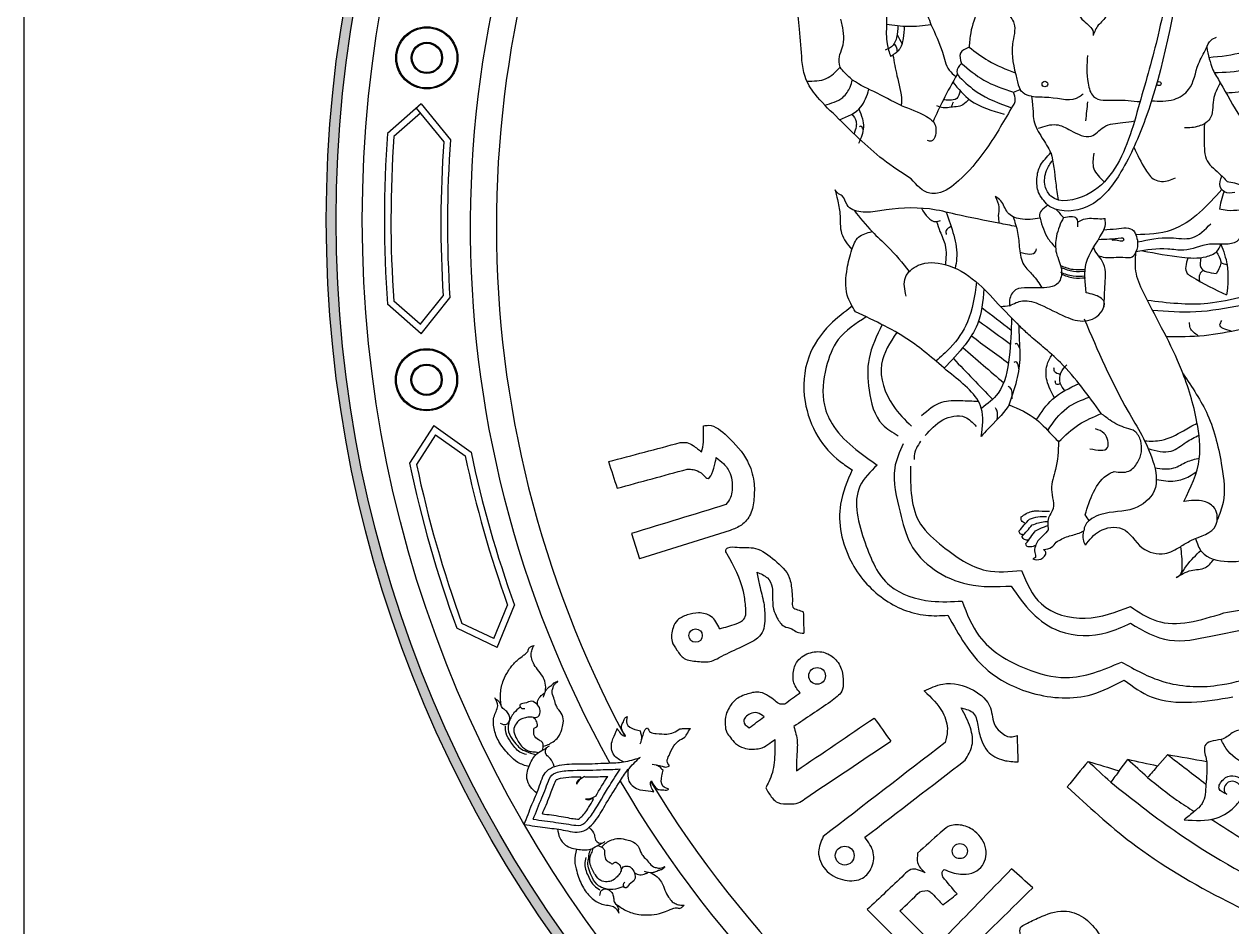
# Model space of a CAD drawing. Header units: millimetres. Extents: x -244126 to 368105, y -173968 to 259060.
# Drawn here: x -170496 to -169792, y 75239 to 75765 of the extents above; entities that cross this region are included whole.
import ezdxf
from ezdxf.enums import TextEntityAlignment as Align

# ---------------------------------------------------------------- set-up
doc = ezdxf.new("R2010")
doc.units = ezdxf.units.MM
doc.header["$MEASUREMENT"] = 0
for name, color, linetype in [('A00-TITLEBLOCK+XREF', 7, 'Continuous'), ('HEADtext', 7, 'Continuous'), ('LOGO', 7, 'Continuous'), ('TTB_A1$0$A00-TITLEBLOCK  XREF', 7, 'Continuous')]:
    doc.layers.add(name, color=color, linetype=linetype)
doc.styles.add('Cordia2', font='cordia.shx', dxfattribs={"height": 0.2})

# ---------------------------------------------------------------- blocks, each defined once
blk = doc.blocks.new('LOGO-DPT')
at = {"layer": 'LOGO'}
h = blk.add_hatch(color=256, dxfattribs=at)
edge = h.paths.add_edge_path(flags=17)
edge.add_arc((-0.0088, 1.9995), 1.9837, 0, 360)
edge = h.paths.add_edge_path()
edge.add_arc((-0.0088, 1.9995), 1.9995, 0, 360)
for p, q in [((-1.8558, 2.1857), (-1.9099, 2.1384)), ((-1.8639, 2.1791), (-1.8196, 2.1248)), ((-1.8558, 2.1857), (-1.8089, 2.1282)), ((-1.8489, 2.1778), (-1.8491, 2.1776)), ((-1.857, 2.1707), (-1.8998, 2.1333)), ((-1.8561, 1.8167), (-1.9102, 1.864)), ((-1.8574, 1.8318), (-1.9, 1.869)), ((-1.8575, 1.8317), (-1.8206, 1.8775)), ((-1.8561, 1.8167), (-1.8098, 1.8741)), ((-1.8492, 1.8246), (-1.8495, 1.8249)), ((-1.8355, 1.6691), (-1.8746, 1.6087)), ((-1.8355, 1.6691), (-1.7759, 1.6265)), ((-1.8327, 1.6542), (-1.8634, 1.6066)), ((-1.8328, 1.6542), (-1.7853, 1.6203)), ((-1.8267, 1.6634), (-1.827, 1.663)), ((-1.5183, 1.4957), (-1.5053, 1.4549)), ((-1.3597, 1.5007), (-1.5053, 1.4549)), ((-1.7393, 1.327), (-1.7172, 1.3806)), ((-1.7337, 1.3128), (-1.7059, 1.3804)), ((-1.7337, 1.3128), (-1.7988, 1.3435)), ((-1.7393, 1.327), (-1.7904, 1.3512)), ((-0.7348, 1.1145), (-0.7211, 1.1327)), ((-0.6733, 1.1221), (-0.6574, 1.1403))]:
    blk.add_line(p, q, dxfattribs=at)
for centre, radius in [((-0.0088, 1.9995), 1.9995), ((-0.0088, 1.9995), 1.9837), ((-0.0088, 1.9995), 1.9417), ((-1.8468, 2.2597), 0.0499), ((-1.8468, 2.2597), 0.0483), ((-1.8468, 2.2597), 0.0252), ((-1.8468, 2.2597), 0.0236), ((-0.8542, 2.2177), 0.00454), ((-0.6709, 2.2183), 0.00322), ((-1.8473, 1.7427), 0.0499), ((-1.8473, 1.7427), 0.0483), ((-1.8473, 1.7427), 0.0252), ((-1.8473, 1.7427), 0.0236), ((-1.4152, 1.3318), 0.0108), ((-1.22, 1.2671), 0.0134), ((-1.1757, 0.9784), 0.0152), ((-0.9908, 0.9856), 0.0121)]:
    blk.add_circle(centre, radius, dxfattribs=at)
for centre, radius, start, end in [((-0.0088, 1.9889), 1.7684, 150.0849, 209.165), ((-0.0088, 1.9889), 1.7264, 151.8217, 208.298), ((-0.0048, 1.9995), 1.9102, 175.8295, 184.0675), ((-0.0048, 1.9995), 1.8997, 175.9596, 183.9372), ((-0.0139, 1.9942), 1.8104, 175.8638, 183.6952), ((-0.0139, 1.9942), 1.7999, 175.7311, 183.8251), ((-0.0139, 1.9942), 1.8104, 191.918, 199.8106), ((-0.0139, 1.9942), 1.7999, 191.788, 199.9394), ((-0.0048, 1.9995), 1.9102, 191.8051, 200.0847), ((-0.0048, 1.9995), 1.8997, 191.9352, 199.9546), ((-0.0088, 1.9889), 1.7684, 210.2458, 269.3586), ((-0.0088, 1.9889), 1.7264, 211.1003, 268.0562)]:
    blk.add_arc(centre, radius, start, end, dxfattribs=at)
for points in [[(-0.9074, 2.4062), (-0.9342, 2.3965), (-0.9535, 2.3729), (-0.9628, 2.3374), (-0.9734, 2.3001), (-0.9759, 2.277)], [(-0.6488, 2.4204), (-0.6723, 2.2967), (-0.7022, 2.1866), (-0.7458, 2.0765), (-0.7871, 2.0398), (-0.8445, 2.0376), (-0.8537, 2.0536), (-0.8514, 2.0788), (-0.8423, 2.0949)], [(-1.2444, 2.2556), (-1.2481, 2.3056), (-1.2527, 2.3483)], [(-0.7956, 2.3653), (-0.8043, 2.3453), (-0.7919, 2.3191), (-0.7767, 2.3012), (-0.7767, 2.2957)], [(-0.7544, 2.362), (-0.7519, 2.3398), (-0.7615, 2.3191), (-0.7684, 2.3122), (-0.7767, 2.2957)], [(-1.1084, 2.3455), (-1.1084, 2.3139)], [(-1.0472, 2.3406), (-1.0373, 2.3132)], [(-1.1832, 2.2446), (-1.1843, 2.2618), (-1.1796, 2.276), (-1.1796, 2.3126), (-1.182, 2.3221)], [(-1.0902, 2.3114), (-1.0923, 2.2926), (-1.0981, 2.2799), (-1.1108, 2.272)], [(-1.1084, 2.3139), (-1.1077, 2.2822), (-1.1021, 2.2619)], [(-1.1084, 2.3139), (-1.0739, 2.3104), (-1.0373, 2.3132)], [(-1.0803, 2.3106), (-1.0817, 2.2907), (-1.0887, 2.2724), (-1.1021, 2.2619)], [(-1.0373, 2.3132), (-1.0189, 2.2687), (-1.0078, 2.2401), (-0.9973, 2.2295)], [(-1.0915, 2.2968), (-1.0836, 2.2824)], [(-0.683, 2.1909), (-0.6468, 2.1931), (-0.6233, 2.2088), (-0.6075, 2.2502), (-0.5952, 2.2749), (-0.5873, 2.2884), (-0.5784, 2.2929)], [(-1.0965, 2.2821), (-1.0923, 2.2757), (-1.092, 2.2689)], [(-0.9759, 2.277), (-0.9898, 2.2672), (-0.9883, 2.2509)], [(-0.9759, 2.277), (-0.9451, 2.2553), (-0.9018, 2.2356)], [(-0.5908, 2.2605), (-0.5353, 2.2693), (-0.5092, 2.2787)], [(-1.0689, 2.0653), (-1.114, 2.0964), (-1.1902, 2.1665), (-1.2233, 2.2015), (-1.2394, 2.2297), (-1.2444, 2.2556)], [(-1.0983, 2.2642), (-1.0918, 2.231), (-1.0846, 2.1901), (-1.0849, 2.1831)], [(-0.9883, 2.2509), (-0.9957, 2.2375), (-0.9913, 2.2285)], [(-0.9883, 2.2509), (-0.9525, 2.2241), (-0.9048, 2.2047)], [(-0.786, 2.2637), (-0.7849, 2.2189), (-0.7759, 2.1976), (-0.7411, 2.1919), (-0.7014, 2.1894)], [(-0.5822, 2.2363), (-0.5317, 2.2419), (-0.5082, 2.2524)], [(-1.2366, 2.2225), (-1.2055, 2.2265), (-1.1832, 2.2446)], [(-0.9947, 2.234), (-1.0178, 2.1915), (-1.0338, 2.1575)], [(-1.2078, 2.1839), (-1.1789, 2.1963), (-1.167, 2.2129), (-1.1634, 2.2245)], [(-1.0021, 2.2208), (-0.9737, 2.1915), (-0.9195, 2.1695)], [(-0.9913, 2.2285), (-0.9629, 2.2047), (-0.9078, 2.1794)], [(-0.5635, 2.2038), (-0.5246, 2.2097), (-0.5068, 2.2192)], [(-1.184, 2.1604), (-1.1498, 2.1809), (-1.1368, 2.2093)], [(-0.9759, 2.1932), (-0.9859, 2.1845), (-1.0082, 2.18), (-1.0176, 2.1795), (-1.0276, 2.1828)], [(-0.9902, 2.2068), (-0.9959, 2.1945), (-1.0076, 2.1917), (-1.0173, 2.1924)], [(-0.9078, 2.1794), (-0.9037, 2.1851), (-0.9019, 2.1915), (-0.9048, 2.2047)], [(-0.9048, 2.2047), (-0.8938, 2.2087)], [(-0.8756, 2.198), (-0.8891, 2.2033), (-0.8938, 2.2087)], [(-1.1528, 2.1777), (-1.1474, 2.162), (-1.1457, 2.1484), (-1.1534, 2.1223)], [(-1.0849, 2.1831), (-1.0445, 2.1657), (-1.0338, 2.1575), (-1.0301, 2.1357), (-1.037, 2.1257), (-1.0426, 2.127)], [(-0.9078, 2.1794), (-0.9506, 2.1104), (-0.9927, 2.0623), (-1.0268, 2.0423), (-1.0388, 2.0423), (-1.0689, 2.0653)], [(-1.0045, 2.1804), (-1.0009, 2.1889)], [(-0.7858, 2.1893), (-0.7888, 2.1587)], [(-1.1644, 2.1694), (-1.1574, 2.1575), (-1.1574, 2.1493), (-1.1608, 2.1376)], [(-0.8646, 2.1467), (-0.836, 2.1524), (-0.8128, 2.1433), (-0.78, 2.134), (-0.7596, 2.1486), (-0.7291, 2.1558), (-0.7102, 2.1584)], [(-0.598, 2.1539), (-0.5981, 2.1137), (-0.5952, 2.0977), (-0.5748, 2.0744), (-0.5617, 2.0613)], [(-1.1459, 2.1451), (-1.1503, 2.1498), (-1.1521, 2.1487)], [(-0.7114, 2.1162), (-0.6927, 2.0802), (-0.6781, 2.0642), (-0.6549, 2.0628), (-0.6447, 2.0672)], [(-0.8496, 2.023), (-0.8643, 2.0437), (-0.8669, 2.0659), (-0.8613, 2.0873), (-0.854, 2.0971), (-0.8447, 2.1078)], [(-0.7757, 2.1064), (-0.7757, 2.0817), (-0.7588, 2.0607)], [(-0.5494, 2.0433), (-0.5656, 2.0445), (-0.5726, 2.0529), (-0.5698, 2.0696)], [(-0.5617, 2.0613), (-0.5377, 2.0543), (-0.5244, 2.0417), (-0.523, 2.0208), (-0.5237, 2.002), (-0.5216, 1.9936)], [(-0.9003, 1.9888), (-0.928, 1.9941), (-0.9973, 2.0084), (-1.0396, 2.017), (-1.1192, 2.0141), (-1.15, 2.0122), (-1.172, 2.0237), (-1.1797, 2.0381), (-1.1874, 2.0429), (-1.1912, 2.0477)], [(-1.1912, 2.0477), (-1.1874, 2.0323), (-1.1835, 2.0093), (-1.1807, 1.9777), (-1.1643, 1.9518)], [(-0.8619, 2.0021), (-0.894, 2.0011), (-0.914, 2.0111), (-0.925, 2.03), (-0.934, 2.037)], [(-0.934, 2.037), (-0.928, 2.0201), (-0.929, 2.0061), (-0.928, 1.9941)], [(-0.5701, 2.0484), (-0.6057, 2.0114), (-0.6512, 1.983), (-0.7081, 1.9755)], [(-0.5665, 2.045), (-0.5712, 2.0299), (-0.574, 2.0166)], [(-1.0526, 2.0182), (-1.0288, 1.9968), (-1.0219, 1.9983)], [(-0.8496, 2.023), (-0.8629, 2.0051), (-0.8619, 2.0021)], [(-1.1606, 2.0149), (-1.1317, 1.9806), (-1.1068, 1.9566), (-1.0721, 1.9165)], [(-1.0128, 2.012), (-1.0006, 1.9747), (-0.996, 1.9374), (-0.9983, 1.9218)], [(-0.8245, 2.0035), (-0.8357, 1.9732), (-0.8357, 1.9461), (-0.8277, 1.919), (-0.8325, 1.8983), (-0.8644, 1.8903), (-0.882, 1.8903), (-0.9012, 1.8871), (-0.9108, 1.8711), (-0.9108, 1.8616)], [(-0.9054, 2.0046), (-0.898, 1.9791), (-0.895, 1.9531), (-0.8879, 1.9271), (-0.8739, 1.9111), (-0.8589, 1.8903)], [(-0.8619, 2.0021), (-0.8489, 1.9691), (-0.8371, 1.9552)], [(-0.8364, 2.0165), (-0.8245, 2.0035)], [(-0.8245, 2.0035), (-0.8039, 2.0024), (-0.802, 1.9885)], [(-0.802, 1.9957), (-0.789, 2.0014), (-0.7626, 2.0014), (-0.7575, 2.0019)], [(-0.7878, 1.8823), (-0.7878, 1.9302), (-0.7622, 1.978), (-0.7575, 1.9892), (-0.7575, 2.0019)], [(-0.5345, 1.9984), (-0.546, 1.965), (-0.5896, 1.9603), (-0.6313, 1.9508), (-0.6569, 1.9527), (-0.7081, 1.948)], [(-0.5411, 2.015), (-0.5614, 2.0145), (-0.574, 2.0166)], [(-1.1585, 1.8518), (-1.1716, 1.8787), (-1.1717, 1.9213), (-1.1643, 1.9518), (-1.1535, 1.9718), (-1.1318, 1.9806)], [(-1.0281, 1.9968), (-1.0227, 1.9808), (-1.0143, 1.9587), (-1.0141, 1.9276)], [(-1.0046, 1.9886), (-1.0128, 1.9823), (-1.0128, 1.9762)], [(-0.7593, 1.9837), (-0.7392, 1.9853), (-0.7114, 1.9818), (-0.7081, 1.9755), (-0.7053, 1.9641), (-0.7081, 1.948), (-0.714, 1.9398), (-0.729, 1.939), (-0.7571, 1.9387), (-0.768, 1.9415)], [(-0.7053, 1.9641), (-0.6522, 1.9707), (-0.6181, 1.9707), (-0.5877, 1.9934)], [(-0.7682, 1.9682), (-0.7319, 1.9708), (-0.7297, 1.9708), (-0.7278, 1.9687), (-0.7281, 1.9662), (-0.7309, 1.9653), (-0.7356, 1.9659), (-0.7393, 1.9668), (-0.7467, 1.9665)], [(-0.6972, 1.9499), (-0.6342, 1.9395), (-0.5953, 1.9404), (-0.5782, 1.9489), (-0.5715, 1.9605)], [(-0.5715, 1.9605), (-0.5615, 1.9273), (-0.5623, 1.8789)], [(-0.8943, 1.9475), (-0.8689, 1.9491), (-0.8679, 1.9531)], [(-0.631, 1.5473), (-0.6062, 1.6158), (-0.61, 1.6748), (-0.6348, 1.7586), (-0.6939, 1.8786), (-0.7073, 1.9129), (-0.7081, 1.948)], [(-0.5792, 1.948), (-0.5718, 1.9325), (-0.5788, 1.9135)], [(-1.077, 1.8772), (-1.0783, 1.907), (-1.0575, 1.9265), (-1.0147, 1.9278), (-0.9653, 1.9006), (-0.929, 1.8643), (-0.8953, 1.8293)], [(-0.8291, 1.926), (-0.809, 1.9201), (-0.7896, 1.9202)], [(-0.8283, 1.923), (-0.8083, 1.9171), (-0.7888, 1.9172)], [(-0.6247, 1.9386), (-0.6255, 1.9135), (-0.6186, 1.9083), (-0.5623, 1.8789)], [(-0.6037, 1.9389), (-0.6039, 1.923), (-0.5788, 1.9135)], [(-0.5718, 1.9309), (-0.5616, 1.9274)], [(-0.8291, 1.9155), (-0.809, 1.9095), (-0.7896, 1.9096)], [(-0.8283, 1.9125), (-0.8083, 1.9065), (-0.7888, 1.9066)], [(-0.6, 1.9187), (-0.6056, 1.9118), (-0.6061, 1.9012)], [(-0.964, 1.8994), (-0.9787, 1.8356), (-1.0062, 1.794), (-1.0293, 1.7727)], [(-0.9522, 1.8885), (-0.9626, 1.8318), (-0.9825, 1.7987), (-1.0158, 1.7611)], [(-0.9108, 1.8616), (-0.89, 1.8695), (-0.8613, 1.8632), (-0.8213, 1.844), (-0.7897, 1.8372), (-0.7622, 1.8536), (-0.7591, 1.868), (-0.775, 1.8791), (-0.7878, 1.8823)], [(-0.6899, 1.8706), (-0.5924, 1.8658), (-0.5357, 1.8766)], [(-0.6816, 1.8545), (-0.612, 1.8521), (-0.5382, 1.8627)], [(-1.1637, 1.8607), (-1.1994, 1.831), (-1.2335, 1.7791), (-1.2394, 1.7079), (-1.2187, 1.6515), (-1.183, 1.6115), (-1.1637, 1.5982)], [(-1.141, 1.8437), (-1.186, 1.8072), (-1.2053, 1.7627), (-1.2083, 1.702), (-1.1934, 1.6678), (-1.1578, 1.6308), (-1.1236, 1.6056)], [(-0.9563, 1.6517), (-0.9563, 1.697), (-1.0043, 1.7515), (-1.0679, 1.8033), (-1.1585, 1.8518)], [(-0.9555, 1.8587), (-0.9085, 1.8225)], [(-0.9108, 1.8616), (-0.9247, 1.8596)], [(-1.1154, 1.8312), (-1.1367, 1.7768), (-1.1367, 1.7262), (-1.115, 1.6708), (-1.0896, 1.6527)], [(-0.9606, 1.8373), (-0.9096, 1.8001)], [(-0.9078, 1.8421), (-0.9115, 1.7788), (-0.9295, 1.7211), (-0.9562, 1.6968)], [(-0.9117, 1.7024), (-0.8992, 1.7418), (-0.8938, 1.7799), (-0.8951, 1.8091), (-0.8953, 1.8293)], [(-0.7638, 1.6883), (-0.8293, 1.7702), (-0.8573, 1.7956), (-0.8804, 1.8153), (-0.8953, 1.8293)], [(-0.6596, 1.8123), (-0.5985, 1.814), (-0.5395, 1.8238)], [(-0.6078, 1.8133), (-0.6207, 1.8261), (-0.6218, 1.8345)], [(-0.555, 1.8207), (-0.573, 1.8313), (-0.5698, 1.8377)], [(-1.0922, 1.8187), (-1.1165, 1.7678), (-1.098, 1.7012), (-1.0684, 1.668)], [(-0.9723, 1.8132), (-0.9127, 1.7695)], [(-0.9859, 1.7944), (-0.9204, 1.7377)], [(-0.8941, 1.7921), (-0.9011, 1.8006), (-0.902, 1.7996)], [(-1.0011, 1.7767), (-0.9383, 1.7114)], [(-0.8955, 1.7589), (-0.902, 1.7713), (-0.9039, 1.7703)], [(-0.8389, 1.7139), (-0.8508, 1.7412), (-0.8508, 1.7659), (-0.8427, 1.7829)], [(-0.8224, 1.725), (-0.8295, 1.7374), (-0.8284, 1.754), (-0.8188, 1.7668)], [(-0.8294, 1.7511), (-0.8386, 1.7561), (-0.8396, 1.762)], [(-0.6322, 1.752), (-0.5929, 1.6863), (-0.57, 1.6025), (-0.5681, 1.5454), (-0.5774, 1.5172)], [(-0.9067, 1.7122), (-0.9106, 1.7306), (-0.9134, 1.7325)], [(-0.8676, 1.6787), (-0.842, 1.7113), (-0.7994, 1.7365)], [(-0.8291, 1.7363), (-0.8359, 1.7358), (-0.8375, 1.7411)], [(-1.0523, 1.6852), (-1.0197, 1.7069), (-0.9896, 1.7093), (-0.961, 1.7082)], [(-0.8497, 1.6614), (-0.819, 1.6972), (-0.7829, 1.7149)], [(-0.9307, 1.6789), (-0.9314, 1.6937), (-0.9333, 1.6975)], [(-0.9117, 1.7024), (-0.8679, 1.6789), (-0.8398, 1.6508), (-0.8321, 1.6432)], [(-0.8321, 1.6432), (-0.7996, 1.6707), (-0.7638, 1.6883)], [(-0.7, 1.6445), (-0.7096, 1.6597), (-0.7231, 1.665), (-0.7495, 1.6778), (-0.7638, 1.6883)], [(-1.4057, 1.6267), (-1.4026, 1.6426), (-1.4026, 1.6568), (-1.4026, 1.6687)], [(-1.4026, 1.6687), (-1.3946, 1.6695), (-1.3645, 1.6521), (-1.3319, 1.6117), (-1.3216, 1.5792), (-1.3216, 1.5514), (-1.3272, 1.5269), (-1.3416, 1.5094), (-1.3597, 1.5007)], [(-1.0464, 1.653), (-1.0182, 1.6782), (-0.9826, 1.6827), (-0.9648, 1.6678)], [(-0.6939, 1.6445), (-0.6666, 1.6456), (-0.6318, 1.6609), (-0.6097, 1.6731)], [(-0.782, 1.6319), (-0.7537, 1.6337), (-0.759, 1.6566), (-0.7731, 1.6637)], [(-0.6881, 1.6321), (-0.6514, 1.6282), (-0.6274, 1.6423), (-0.6066, 1.6539)], [(-1.5551, 1.6112), (-1.4398, 1.6418)], [(-1.4398, 1.6418), (-1.4295, 1.6418), (-1.4192, 1.637), (-1.4057, 1.6267)], [(-1.0821, 1.6397), (-1.0954, 1.6011), (-1.0865, 1.5299), (-1.0702, 1.4795), (-0.9781, 1.4143), (-0.9084, 1.4113)], [(-1.0539, 1.6441), (-1.0642, 1.6204), (-1.0642, 1.6145)], [(-0.8321, 1.6432), (-0.8372, 1.5985), (-0.8436, 1.5666), (-0.8423, 1.5321), (-0.8474, 1.5232), (-0.8487, 1.5015)], [(-0.7429, 1.5952), (-0.7192, 1.5961), (-0.7055, 1.6098), (-0.6991, 1.6272), (-0.7, 1.6445)], [(-1.5551, 1.6112), (-1.5413, 1.5684)], [(-1.4289, 1.599), (-1.4233, 1.599), (-1.4152, 1.5974), (-1.4039, 1.591), (-1.3974, 1.5845), (-1.3836, 1.6095), (-1.382, 1.6176)], [(-1.382, 1.6176), (-1.3704, 1.608), (-1.3598, 1.5922), (-1.3567, 1.5779), (-1.3567, 1.5653), (-1.3593, 1.5537), (-1.3667, 1.5421)], [(-0.6776, 1.6012), (-0.647, 1.601), (-0.6263, 1.6108), (-0.6061, 1.6168)], [(-1.5413, 1.5684), (-1.4289, 1.599)], [(-1.1637, 1.5982), (-1.1824, 1.5429), (-1.1658, 1.4516), (-1.1138, 1.3914), (-1.0453, 1.3644), (-1.01, 1.3644)], [(-1.1236, 1.6056), (-1.1512, 1.5719), (-1.1429, 1.4806), (-1.1034, 1.4121), (-1.037, 1.3872), (-0.9871, 1.3872)], [(-1.0702, 1.6041), (-1.0539, 1.5107), (-1.0182, 1.4751), (-0.9484, 1.4365), (-0.892, 1.4365)], [(-0.7896, 1.5258), (-0.7759, 1.5624), (-0.7512, 1.5916), (-0.7429, 1.5952)], [(-0.6752, 1.5825), (-0.6448, 1.5803), (-0.6219, 1.5879), (-0.6108, 1.5951)], [(-0.8957, 1.4999), (-0.8789, 1.519)], [(-0.8851, 1.512), (-0.892, 1.5166), (-0.8924, 1.5223)], [(-0.8924, 1.5223), (-0.8757, 1.5312), (-0.8691, 1.5321)], [(-0.8789, 1.519), (-0.8655, 1.5227), (-0.8516, 1.5231)], [(-0.8745, 1.5096), (-0.8545, 1.5149), (-0.8494, 1.5152)], [(-0.8691, 1.5321), (-0.8479, 1.5316), (-0.8467, 1.5316)], [(-0.7833, 1.5165), (-0.7896, 1.5258)], [(-0.6121, 1.4877), (-0.6024, 1.4662), (-0.5602, 1.4507), (-0.5092, 1.4596), (-0.4582, 1.4895), (-0.4254, 1.5303)], [(-0.8883, 1.4938), (-0.894, 1.4954), (-0.8957, 1.4999)], [(-0.8912, 1.4905), (-0.8745, 1.5096)], [(-0.8847, 1.4795), (-0.8691, 1.5003)], [(-0.8691, 1.5003), (-0.8565, 1.506), (-0.8494, 1.5085)], [(-0.8487, 1.5015), (-0.8653, 1.4838)], [(-0.8362, 1.482), (-0.817, 1.4911), (-0.7969, 1.4975), (-0.7917, 1.5003)], [(-0.7892, 1.4768), (-0.7923, 1.4861), (-0.7917, 1.5003)], [(-1.3643, 1.4627), (-1.3668, 1.4694), (-1.3635, 1.4727), (-1.3484, 1.4736), (-1.3192, 1.4719), (-1.2882, 1.4527), (-1.2648, 1.4251), (-1.2606, 1.4026), (-1.2598, 1.3867), (-1.259, 1.3775), (-1.2514, 1.3734), (-1.2422, 1.37)], [(-0.8803, 1.4854), (-0.8871, 1.486), (-0.8912, 1.4905)], [(-0.869, 1.4766), (-0.8773, 1.4742), (-0.8838, 1.4762), (-0.8847, 1.4795)], [(-0.8653, 1.4838), (-0.8695, 1.4753), (-0.8704, 1.4651), (-0.8695, 1.4574), (-0.8738, 1.4549)], [(-0.8563, 1.4701), (-0.8435, 1.4738), (-0.8362, 1.482)], [(-0.6366, 1.4746), (-0.6342, 1.4418), (-0.6389, 1.427), (-0.6436, 1.425)], [(-1.3766, 1.3428), (-1.3501, 1.3508), (-1.3375, 1.3583), (-1.335, 1.3792), (-1.3384, 1.4026), (-1.3643, 1.4627)], [(-0.8738, 1.4549), (-0.8609, 1.4546), (-0.8527, 1.4656), (-0.8563, 1.4701)], [(-0.6369, 1.429), (-0.6153, 1.4573), (-0.6039, 1.4683)], [(-0.892, 1.4365), (-0.8599, 1.3826), (-0.7893, 1.3598), (-0.7166, 1.3784)], [(-0.6436, 1.425), (-0.6194, 1.4364), (-0.5965, 1.4411), (-0.583, 1.4542)], [(-1.3166, 1.4335), (-1.3125, 1.4126), (-1.3058, 1.3842), (-1.3041, 1.3592), (-1.3058, 1.3433), (-1.3125, 1.3308), (-1.3283, 1.3199), (-1.3618, 1.3041), (-1.3777, 1.2963)], [(-1.3166, 1.4335), (-1.2999, 1.4243), (-1.2924, 1.4093), (-1.2916, 1.3951), (-1.2899, 1.3742), (-1.284, 1.36), (-1.2732, 1.3467), (-1.2606, 1.3425), (-1.2523, 1.3375), (-1.2414, 1.3358)], [(-0.567, 1.3681), (-0.5171, 1.3784), (-0.426, 1.4192)], [(-0.9084, 1.4113), (-0.8745, 1.3681), (-0.8308, 1.339), (-0.754, 1.3369), (-0.7166, 1.3515)], [(-0.9871, 1.3872), (-0.9596, 1.3307), (-0.8848, 1.2788), (-0.8204, 1.2643), (-0.7311, 1.2892)], [(-0.7166, 1.3515), (-0.6542, 1.3245), (-0.5878, 1.3307), (-0.5047, 1.3515), (-0.4465, 1.3805)], [(-0.7166, 1.3784), (-0.675, 1.3556), (-0.567, 1.3681)], [(-1.3766, 1.3428), (-1.3905, 1.3627), (-1.4104, 1.3682), (-1.4287, 1.3649), (-1.4442, 1.3566), (-1.4514, 1.3444), (-1.453, 1.3223), (-1.4453, 1.3085), (-1.4337, 1.2952), (-1.4121, 1.2903), (-1.3899, 1.2908), (-1.3777, 1.2963)], [(-1.2422, 1.37), (-1.2414, 1.3358)], [(-1.01, 1.3644), (-0.9492, 1.2788), (-0.8745, 1.2394), (-0.7789, 1.2373), (-0.7269, 1.2602)], [(-1.7275, 1.2195), (-1.7285, 1.2392), (-1.7237, 1.2602), (-1.7163, 1.2746), (-1.7059, 1.2881), (-1.7006, 1.293), (-1.6915, 1.3001), (-1.6868, 1.3039)], [(-1.7275, 1.2195), (-1.7285, 1.2392), (-1.7237, 1.2602), (-1.7163, 1.2746), (-1.7059, 1.2881), (-1.7006, 1.293), (-1.6915, 1.3001), (-1.6868, 1.3039)], [(-1.6868, 1.3039), (-1.6843, 1.3074), (-1.6825, 1.312), (-1.6781, 1.3147), (-1.6747, 1.3159)], [(-1.6868, 1.3039), (-1.6843, 1.3074), (-1.6825, 1.312), (-1.6781, 1.3147), (-1.6747, 1.3159)], [(-1.6562, 1.2423), (-1.6566, 1.2556), (-1.6607, 1.2661), (-1.6691, 1.2773), (-1.6757, 1.2876), (-1.679, 1.2967), (-1.6792, 1.3036), (-1.6771, 1.3112), (-1.6747, 1.3159)], [(-1.6562, 1.2423), (-1.6566, 1.2556), (-1.6607, 1.2661), (-1.6691, 1.2773), (-1.6757, 1.2876), (-1.679, 1.2967), (-1.6792, 1.3036), (-1.6771, 1.3112), (-1.6747, 1.3159)], [(-1.2474, 1.2395), (-1.258, 1.2583), (-1.2585, 1.2689), (-1.2529, 1.2887), (-1.2336, 1.3034), (-1.2098, 1.3049), (-1.192, 1.2948), (-1.1803, 1.276), (-1.1783, 1.2572), (-1.1803, 1.2425), (-1.1879, 1.2339), (-1.1986, 1.2253)], [(-0.7311, 1.2892), (-0.6646, 1.2581), (-0.5774, 1.2519), (-0.5162, 1.2662)], [(-1.6598, 1.1544), (-1.6521, 1.1567), (-1.6441, 1.1613), (-1.6358, 1.1689), (-1.6303, 1.181), (-1.6278, 1.1912), (-1.6295, 1.2047), (-1.6368, 1.2149), (-1.64, 1.2219), (-1.6429, 1.2319), (-1.6457, 1.2424), (-1.6441, 1.2484), (-1.6424, 1.2527), (-1.6391, 1.256)], [(-1.6598, 1.1544), (-1.6521, 1.1567), (-1.6441, 1.1613), (-1.6358, 1.1689), (-1.6303, 1.181), (-1.6278, 1.1912), (-1.6295, 1.2047), (-1.6368, 1.2149), (-1.64, 1.2219), (-1.6429, 1.2319), (-1.6457, 1.2424), (-1.6441, 1.2484), (-1.6424, 1.2527), (-1.6391, 1.256)], [(-1.6594, 1.2331), (-1.6573, 1.2399), (-1.6549, 1.2445), (-1.6515, 1.2484), (-1.6463, 1.2523), (-1.6427, 1.2557), (-1.6376, 1.2582)], [(-1.6594, 1.2331), (-1.6573, 1.2399), (-1.6549, 1.2445), (-1.6515, 1.2484), (-1.6463, 1.2523), (-1.6427, 1.2557), (-1.6376, 1.2582)], [(-1.6391, 1.256), (-1.6384, 1.2565), (-1.6377, 1.257), (-1.6366, 1.2576)], [(-1.6391, 1.256), (-1.6384, 1.2565), (-1.6377, 1.257), (-1.6366, 1.2576)], [(-1.6366, 1.2576), (-1.6365, 1.2579), (-1.6367, 1.2581), (-1.637, 1.2582), (-1.6376, 1.2582)], [(-1.6366, 1.2576), (-1.6365, 1.2579), (-1.6367, 1.2581), (-1.637, 1.2582), (-1.6376, 1.2582)], [(-1.2717, 1.2218), (-1.2793, 1.2218), (-1.2875, 1.2271), (-1.298, 1.2347), (-1.3114, 1.2405), (-1.3313, 1.2382), (-1.3517, 1.2282), (-1.3611, 1.216), (-1.3663, 1.2049), (-1.3675, 1.1887), (-1.3652, 1.1763), (-1.3593, 1.1682)], [(-1.0481, 1.2428), (-1.0183, 1.2539), (-0.9688, 1.244), (-0.9416, 1.2156), (-0.9342, 1.1871), (-0.923, 1.1748), (-0.9143, 1.1698), (-0.8983, 1.1711)], [(-1.0481, 1.2428), (-1.0183, 1.2082), (-1.0109, 1.1785), (-1.0146, 1.1599)], [(-1.6828, 1.1213), (-1.7009, 1.1282), (-1.7135, 1.1392), (-1.7297, 1.1592), (-1.7383, 1.1801), (-1.7391, 1.2005), (-1.7357, 1.2101), (-1.733, 1.2188), (-1.7379, 1.2317)], [(-1.6828, 1.1213), (-1.7009, 1.1282), (-1.7135, 1.1392), (-1.7297, 1.1592), (-1.7383, 1.1801), (-1.7391, 1.2005), (-1.7357, 1.2101), (-1.733, 1.2188), (-1.7379, 1.2317)], [(-1.7275, 1.2195), (-1.7295, 1.2236), (-1.7336, 1.228), (-1.7352, 1.2286), (-1.7379, 1.2317)], [(-1.7275, 1.2195), (-1.7295, 1.2236), (-1.7336, 1.228), (-1.7352, 1.2286), (-1.7379, 1.2317)], [(-1.6759, 1.2), (-1.6685, 1.2014), (-1.6654, 1.2064), (-1.6647, 1.2113), (-1.6694, 1.2207), (-1.6785, 1.2264), (-1.6899, 1.223), (-1.6977, 1.2201), (-1.6941, 1.2148), (-1.6896, 1.2148)], [(-1.6759, 1.2), (-1.6685, 1.2014), (-1.6654, 1.2064), (-1.6647, 1.2113), (-1.6694, 1.2207), (-1.6785, 1.2264), (-1.6899, 1.223), (-1.6977, 1.2201), (-1.6941, 1.2148), (-1.6896, 1.2148)], [(-1.6694, 1.2207), (-1.6677, 1.2297), (-1.6616, 1.2369), (-1.6573, 1.2399)], [(-1.6694, 1.2207), (-1.6677, 1.2297), (-1.6616, 1.2369), (-1.6573, 1.2399)], [(-1.2474, 1.2395), (-1.2717, 1.2218)], [(-1.1986, 1.2253), (-1.2575, 1.1858)], [(-1.7289, 1.1909), (-1.7198, 1.1891), (-1.7163, 1.1912), (-1.7138, 1.1972), (-1.7144, 1.2033), (-1.7186, 1.2098), (-1.7234, 1.2138), (-1.726, 1.2161), (-1.7275, 1.2195)], [(-1.7289, 1.1909), (-1.7198, 1.1891), (-1.7163, 1.1912), (-1.7138, 1.1972), (-1.7144, 1.2033), (-1.7186, 1.2098), (-1.7234, 1.2138), (-1.726, 1.2161), (-1.7275, 1.2195)], [(-1.6967, 1.217), (-1.707, 1.2075), (-1.7152, 1.1914), (-1.7162, 1.1814), (-1.7101, 1.1663), (-1.7015, 1.1553), (-1.6922, 1.1478), (-1.6853, 1.1452), (-1.6803, 1.1429), (-1.6762, 1.1418), (-1.6715, 1.1409)], [(-1.6967, 1.217), (-1.707, 1.2075), (-1.7152, 1.1914), (-1.7162, 1.1814), (-1.7101, 1.1663), (-1.7015, 1.1553), (-1.6922, 1.1478), (-1.6853, 1.1452), (-1.6803, 1.1429), (-1.6762, 1.1418), (-1.6715, 1.1409)], [(-1.3051, 1.2013), (-1.3163, 1.2077), (-1.3276, 1.2061), (-1.3348, 1.2005), (-1.338, 1.1941), (-1.3292, 1.1837)], [(-0.9824, 1.1315), (-0.9713, 1.155), (-0.9738, 1.1834), (-0.9886, 1.2156)], [(-0.9886, 1.2156), (-0.9688, 1.2069), (-0.9614, 1.1847), (-0.9552, 1.1612), (-0.9465, 1.1463), (-0.9205, 1.1315), (-0.897, 1.129)], [(-1.687, 1.1406), (-1.6974, 1.1448), (-1.712, 1.1608), (-1.7194, 1.175), (-1.7205, 1.1864)], [(-1.687, 1.1406), (-1.6974, 1.1448), (-1.712, 1.1608), (-1.7194, 1.175), (-1.7205, 1.1864)], [(-1.6612, 1.1476), (-1.6599, 1.1561), (-1.6621, 1.1609), (-1.6676, 1.1645), (-1.6745, 1.1717), (-1.6749, 1.1781), (-1.6743, 1.1829), (-1.6701, 1.1854), (-1.6692, 1.1887), (-1.6723, 1.1969), (-1.6758, 1.2), (-1.683, 1.2008), (-1.6905, 1.1993), (-1.698, 1.196), (-1.7035, 1.1901), (-1.7073, 1.1801), (-1.7037, 1.1682), (-1.693, 1.1526), (-1.6807, 1.1457), (-1.6724, 1.1449), (-1.6681, 1.1436)], [(-1.6612, 1.1476), (-1.6599, 1.1561), (-1.6621, 1.1609), (-1.6676, 1.1645), (-1.6745, 1.1717), (-1.6749, 1.1781), (-1.6743, 1.1829), (-1.6701, 1.1854), (-1.6692, 1.1887), (-1.6723, 1.1969), (-1.6758, 1.2), (-1.683, 1.2008), (-1.6905, 1.1993), (-1.698, 1.196), (-1.7035, 1.1901), (-1.7073, 1.1801), (-1.7037, 1.1682), (-1.693, 1.1526), (-1.6807, 1.1457), (-1.6724, 1.1449), (-1.6681, 1.1436)], [(-1.5276, 1.1705), (-1.533, 1.1799), (-1.5342, 1.1869), (-1.5312, 1.1934), (-1.5276, 1.2003), (-1.5253, 1.2016)], [(-1.5253, 1.2016), (-1.5258, 1.1906), (-1.5126, 1.181), (-1.5035, 1.1786)], [(-1.5017, 1.165), (-1.499, 1.174), (-1.4974, 1.179), (-1.4948, 1.1823), (-1.4924, 1.1837)], [(-1.4924, 1.1837), (-1.4877, 1.1766), (-1.4784, 1.1746), (-1.4613, 1.1735), (-1.4508, 1.1759), (-1.4405, 1.1819)], [(-1.3292, 1.1837), (-1.3051, 1.2013)], [(-1.2575, 1.1858), (-1.252, 1.1613), (-1.2527, 1.1389), (-1.2534, 1.1145)], [(-1.2534, 1.1145), (-1.1283, 1.1994)], [(-1.1283, 1.1994), (-1.1018, 1.162)], [(-1.5308, 1.1292), (-1.5462, 1.1396), (-1.5494, 1.1618), (-1.5426, 1.1782), (-1.5414, 1.1827)], [(-1.5414, 1.1827), (-1.5357, 1.1745), (-1.5306, 1.1707), (-1.5276, 1.1705)], [(-1.5041, 1.158), (-1.5015, 1.1701), (-1.5034, 1.1767), (-1.5035, 1.1786)], [(-1.4571, 1.1225), (-1.4609, 1.1301), (-1.4579, 1.1392), (-1.4503, 1.1545), (-1.443, 1.1624), (-1.4327, 1.1684)], [(-1.3593, 1.1682), (-1.3511, 1.1585), (-1.3378, 1.1513), (-1.3146, 1.1501), (-1.3062, 1.1524), (-1.299, 1.157), (-1.288, 1.1649)], [(-1.288, 1.1649), (-1.288, 1.1455), (-1.2891, 1.1279), (-1.2919, 1.1118), (-1.2976, 1.097), (-1.3025, 1.0871)], [(-0.897, 1.129), (-0.8983, 1.1711)], [(-0.5225, 1.1818), (-0.535, 1.1812), (-0.5532, 1.1755), (-0.5704, 1.165), (-0.5713, 1.1648)], [(-0.0439, 0.9948), (-0.2748, 1.0175), (-0.4385, 1.0745), (-0.5223, 1.1202), (-0.5604, 1.1468), (-0.5713, 1.1648)], [(-1.6704, 1.0785), (-1.6806, 1.0888), (-1.6861, 1.1025), (-1.6813, 1.1249), (-1.6701, 1.1421), (-1.6591, 1.1487), (-1.6543, 1.1516)], [(-1.6704, 1.0785), (-1.6806, 1.0888), (-1.6861, 1.1025), (-1.6813, 1.1249), (-1.6701, 1.1421), (-1.6591, 1.1487), (-1.6543, 1.1516)], [(-1.6426, 1.1215), (-1.6488, 1.1346), (-1.6552, 1.1406), (-1.654, 1.152), (-1.6496, 1.1545)], [(-1.6426, 1.1215), (-1.6488, 1.1346), (-1.6552, 1.1406), (-1.654, 1.152), (-1.6496, 1.1545)], [(-1.2398, 1.0697), (-1.1018, 1.162)], [(-1.0146, 1.1599), (-1.2102, 1.0091)], [(-1.6904, 1.0286), (-1.678, 1.0604), (-1.667, 1.0874), (-1.6543, 1.1141), (-1.6259, 1.1249), (-1.5952, 1.1257), (-1.558, 1.127), (-1.5343, 1.1284), (-1.5078, 1.1346)], [(-1.6904, 1.0286), (-1.6567, 1.0234), (-1.6278, 1.0195), (-1.5983, 1.0171), (-1.5748, 1.0363), (-1.5587, 1.0625), (-1.539, 1.094), (-1.5259, 1.1139), (-1.5073, 1.1337)], [(-1.4851, 1.1252), (-1.4734, 1.1215), (-1.4686, 1.1165), (-1.4671, 1.1155)], [(-1.1434, 1.0078), (-0.9824, 1.1315)], [(-0.7849, 1.1297), (-0.8183, 1.0888)], [(-0.7849, 1.1297), (-0.7348, 1.1145)], [(-0.7485, 1.0963), (-0.7849, 1.1297)], [(-0.6733, 1.1221), (-0.7211, 1.1327)], [(-0.6892, 1.1039), (-0.7211, 1.1327)], [(-0.5942, 1.1291), (-0.6574, 1.1403)], [(-0.5955, 1.0926), (-0.6574, 1.1403)], [(-0.5942, 1.1291), (-0.5942, 1.1102), (-0.5955, 1.0926), (-0.6015, 1.0623), (-0.6142, 1.0493), (-0.6307, 1.0359)], [(-1.5235, 1.1165), (-1.5222, 1.0979), (-1.5046, 1.0841), (-1.4869, 1.0818), (-1.4824, 1.0806)], [(-1.478, 1.1239), (-1.4688, 1.1218), (-1.4637, 1.1207), (-1.4595, 1.1213), (-1.4572, 1.1226)], [(-1.4581, 1.0851), (-1.4678, 1.0901), (-1.4695, 1.1064), (-1.4671, 1.1155)], [(-0.5618, 1.077), (-0.5743, 1.0856), (-0.5676, 1.1009), (-0.5522, 1.1066), (-0.5388, 1.1009), (-0.5312, 1.0856), (-0.5312, 1.0741)], [(-1.5938, 1.1053), (-1.6042, 1.0969), (-1.6062, 1.0934)], [(-1.6062, 1.0934), (-1.6049, 1.0982), (-1.6014, 1.1014), (-1.5997, 1.1034), (-1.6001, 1.1051)], [(-1.4824, 1.0806), (-1.4867, 1.0896), (-1.4874, 1.0959), (-1.4861, 1.0986)], [(-1.4862, 1.0987), (-1.4807, 1.0893), (-1.4753, 1.0848), (-1.4681, 1.0841), (-1.4603, 1.0839), (-1.4581, 1.0851)], [(-1.3025, 1.0871), (-1.2921, 1.071), (-1.2833, 1.0635), (-1.2636, 1.0615), (-1.2507, 1.0629), (-1.2398, 1.0697)], [(-0.8183, 1.0888), (-0.7151, 0.9993), (-0.5617, 0.9053), (-0.4311, 0.8476), (-0.2687, 0.8021), (-0.1108, 0.7855), (-0.0227, 0.7839)], [(-0.7485, 1.0963), (-0.6467, 1.019), (-0.4706, 0.9189), (-0.3355, 0.8719), (-0.1624, 0.8385), (-0.0257, 0.831)], [(-0.6892, 1.1039), (-0.6422, 1.0675), (-0.6142, 1.0493)], [(-0.6307, 1.0359), (-0.579, 1.0387), (-0.5465, 1.0598), (-0.5369, 1.0789), (-0.5427, 1.0933), (-0.5599, 1.0961), (-0.5656, 1.0808), (-0.5618, 1.077)], [(-1.0159, 0.9561), (-0.9897, 0.9485), (-0.9569, 0.9594), (-0.9492, 0.9889), (-0.9667, 1.0173), (-0.9875, 1.0271), (-1.0094, 1.025), (-1.0225, 1.0151), (-1.0586, 0.9824)], [(-0.5871, 1.0368), (-0.4782, 0.972), (-0.3825, 0.9326), (-0.2368, 0.8931), (-0.1244, 0.878), (-0.0242, 0.8749)], [(-1.6372, 1.021), (-1.6333, 1.007), (-1.6242, 0.9954), (-1.6025, 0.9883), (-1.5819, 0.9894), (-1.5708, 0.9956), (-1.5659, 0.9983)], [(-1.6372, 1.021), (-1.6333, 1.007), (-1.6242, 0.9954), (-1.6025, 0.9883), (-1.5819, 0.9894), (-1.5708, 0.9956), (-1.5659, 0.9983)], [(-1.586, 1.0235), (-1.5778, 1.0116), (-1.5758, 1.0031), (-1.5653, 0.9984), (-1.561, 1.0009)], [(-1.586, 1.0235), (-1.5778, 1.0116), (-1.5758, 1.0031), (-1.5653, 0.9984), (-1.561, 1.0009)], [(-1.2102, 1.0091), (-1.2177, 0.9843), (-1.2065, 0.9559), (-1.1793, 0.9398), (-1.1496, 0.9411), (-1.1335, 0.9571), (-1.1298, 0.9831), (-1.1434, 1.0078)], [(-1.5728, 0.9944), (-1.5648, 0.9913), (-1.5617, 0.9869), (-1.5613, 0.9804), (-1.5585, 0.9708), (-1.5531, 0.9673), (-1.5487, 0.9654), (-1.5445, 0.9678), (-1.5412, 0.9669), (-1.5356, 0.9601), (-1.5347, 0.9556), (-1.5375, 0.9489), (-1.5426, 0.9432), (-1.5492, 0.9382), (-1.5571, 0.9365), (-1.5676, 0.9382), (-1.5762, 0.9473), (-1.5843, 0.9643), (-1.5841, 0.9784), (-1.5807, 0.986), (-1.5797, 0.9904)], [(-1.5728, 0.9944), (-1.5648, 0.9913), (-1.5617, 0.9869), (-1.5613, 0.9804), (-1.5585, 0.9708), (-1.5531, 0.9673), (-1.5487, 0.9654), (-1.5445, 0.9678), (-1.5412, 0.9669), (-1.5356, 0.9601), (-1.5347, 0.9556), (-1.5375, 0.9489), (-1.5426, 0.9432), (-1.5492, 0.9382), (-1.5571, 0.9365), (-1.5676, 0.9382), (-1.5762, 0.9473), (-1.5843, 0.9643), (-1.5841, 0.9784), (-1.5807, 0.986), (-1.5797, 0.9904)], [(-1.5661, 0.9922), (-1.5603, 0.9977), (-1.5523, 1.0024), (-1.5416, 1.0057), (-1.5284, 1.0045), (-1.5183, 1.0015), (-1.5075, 0.9933), (-1.5023, 0.9818), (-1.4977, 0.9756), (-1.4906, 0.9681), (-1.4829, 0.9604), (-1.4769, 0.9588), (-1.4723, 0.9581), (-1.4679, 0.9593)], [(-1.5661, 0.9922), (-1.5603, 0.9977), (-1.5523, 1.0024), (-1.5416, 1.0057), (-1.5284, 1.0045), (-1.5183, 1.0015), (-1.5075, 0.9933), (-1.5023, 0.9818), (-1.4977, 0.9756), (-1.4906, 0.9681), (-1.4829, 0.9604), (-1.4769, 0.9588), (-1.4723, 0.9581), (-1.4679, 0.9593)], [(-1.6063, 0.9889), (-1.6094, 0.9697), (-1.6061, 0.9533), (-1.5969, 0.9293), (-1.5831, 0.9113), (-1.5658, 0.9005), (-1.5558, 0.8986), (-1.547, 0.8966), (-1.5383, 0.8859)], [(-1.6063, 0.9889), (-1.6094, 0.9697), (-1.6061, 0.9533), (-1.5969, 0.9293), (-1.5831, 0.9113), (-1.5658, 0.9005), (-1.5558, 0.8986), (-1.547, 0.8966), (-1.5383, 0.8859)], [(-1.5917, 0.9755), (-1.5933, 0.9645), (-1.5867, 0.9437), (-1.5781, 0.9302), (-1.5688, 0.9236)], [(-1.5917, 0.9755), (-1.5933, 0.9645), (-1.5867, 0.9437), (-1.5781, 0.9302), (-1.5688, 0.9236)], [(-1.5304, 0.929), (-1.5437, 0.9247), (-1.5617, 0.9257), (-1.571, 0.9299), (-1.581, 0.9427), (-1.5862, 0.9556), (-1.5881, 0.9674), (-1.5869, 0.9747), (-1.5864, 0.9802), (-1.5853, 0.9843), (-1.5837, 0.9889)], [(-1.5304, 0.929), (-1.5437, 0.9247), (-1.5617, 0.9257), (-1.571, 0.9299), (-1.581, 0.9427), (-1.5862, 0.9556), (-1.5881, 0.9674), (-1.5869, 0.9747), (-1.5864, 0.9802), (-1.5853, 0.9843), (-1.5837, 0.9889)], [(-1.0586, 0.9824), (-1.0586, 0.9671), (-1.0466, 0.9507)], [(-1.5347, 0.9554), (-1.5298, 0.9611), (-1.5239, 0.9614), (-1.5193, 0.9595), (-1.5135, 0.9507), (-1.5131, 0.94), (-1.5218, 0.9318), (-1.5282, 0.9265), (-1.531, 0.9323), (-1.5288, 0.9361)], [(-1.5347, 0.9554), (-1.5298, 0.9611), (-1.5239, 0.9614), (-1.5193, 0.9595), (-1.5135, 0.9507), (-1.5131, 0.94), (-1.5218, 0.9318), (-1.5282, 0.9265), (-1.531, 0.9323), (-1.5288, 0.9361)], [(-1.5135, 0.9507), (-1.5049, 0.9477), (-1.4956, 0.9494), (-1.4909, 0.9516)], [(-1.5135, 0.9507), (-1.5049, 0.9477), (-1.4956, 0.9494), (-1.4909, 0.9516)], [(-1.4978, 0.9532), (-1.4909, 0.9516), (-1.4856, 0.9514), (-1.4806, 0.9524), (-1.4746, 0.9549), (-1.4698, 0.9563), (-1.4652, 0.9595)], [(-1.4978, 0.9532), (-1.4909, 0.9516), (-1.4856, 0.9514), (-1.4806, 0.9524), (-1.4746, 0.9549), (-1.4698, 0.9563), (-1.4652, 0.9595)], [(-1.4882, 0.9514), (-1.4769, 0.9444), (-1.4699, 0.9355), (-1.4644, 0.9227), (-1.4587, 0.9118), (-1.4526, 0.9044), (-1.4466, 0.9008), (-1.439, 0.8988), (-1.4338, 0.8986)], [(-1.4882, 0.9514), (-1.4769, 0.9444), (-1.4699, 0.9355), (-1.4644, 0.9227), (-1.4587, 0.9118), (-1.4526, 0.9044), (-1.4466, 0.9008), (-1.439, 0.8988), (-1.4338, 0.8986)], [(-1.4679, 0.9593), (-1.4671, 0.9596), (-1.4663, 0.96), (-1.4652, 0.9607)], [(-1.4679, 0.9593), (-1.4671, 0.9596), (-1.4663, 0.96), (-1.4652, 0.9607)], [(-1.4652, 0.9607), (-1.4649, 0.9607), (-1.4648, 0.9603), (-1.4649, 0.96), (-1.4652, 0.9595)], [(-1.4652, 0.9607), (-1.4649, 0.9607), (-1.4648, 0.9603), (-1.4649, 0.96), (-1.4652, 0.9595)], [(-1.0466, 0.9507), (-1.0695, 0.9561), (-1.0805, 0.9474)], [(-1.0181, 0.9441), (-1.0192, 0.9496), (-1.0181, 0.9538), (-1.0159, 0.9561)], [(-0.9077, 0.9572), (-1.0149, 0.8469)], [(-0.8738, 0.9267), (-0.9077, 0.9572)], [(-1.0805, 0.9474), (-1.1395, 0.8917)], [(-0.9952, 0.9168), (-1.0181, 0.9441)], [(-1.5691, 0.9141), (-1.566, 0.9229), (-1.5625, 0.9249), (-1.5561, 0.924), (-1.5511, 0.9205), (-1.5475, 0.9136), (-1.5465, 0.9074), (-1.5458, 0.904), (-1.5436, 0.901)], [(-1.5691, 0.9141), (-1.566, 0.9229), (-1.5625, 0.9249), (-1.5561, 0.924), (-1.5511, 0.9205), (-1.5475, 0.9136), (-1.5465, 0.9074), (-1.5458, 0.904), (-1.5436, 0.901)], [(-1.087, 0.8895), (-1.0553, 0.9201)], [(-1.0553, 0.9201), (-1.04, 0.9212), (-1.0345, 0.9168)], [(-1.0345, 0.9168), (-1.0181, 0.8994)], [(-1.0181, 0.8994), (-0.9952, 0.9168)], [(-1.0006, 0.8021), (-0.8738, 0.9267)], [(-1.5436, 0.901), (-1.527, 0.8903), (-1.5064, 0.884), (-1.4903, 0.8832), (-1.4734, 0.8854), (-1.4665, 0.8876), (-1.4558, 0.8918), (-1.4502, 0.8941)], [(-1.5436, 0.901), (-1.5411, 0.8972), (-1.5393, 0.8914), (-1.5396, 0.8898), (-1.5383, 0.8859)], [(-1.5436, 0.901), (-1.527, 0.8903), (-1.5064, 0.884), (-1.4903, 0.8832), (-1.4734, 0.8854), (-1.4665, 0.8876), (-1.4558, 0.8918), (-1.4502, 0.8941)], [(-1.5436, 0.901), (-1.5411, 0.8972), (-1.5393, 0.8914), (-1.5396, 0.8898), (-1.5383, 0.8859)], [(-1.4502, 0.8941), (-1.4459, 0.8945), (-1.441, 0.8937), (-1.4364, 0.8962), (-1.4338, 0.8986)], [(-1.4502, 0.8941), (-1.4459, 0.8945), (-1.441, 0.8937), (-1.4364, 0.8962), (-1.4338, 0.8986)], [(-1.1395, 0.8917), (-1.0444, 0.7967)], [(-1.0466, 0.8491), (-1.087, 0.8895)], [(-0.8933, 0.8511), (-0.8933, 0.8627), (-0.8852, 0.8685), (-0.8631, 0.8789), (-0.8237, 0.8894), (-0.7923, 0.8789), (-0.7703, 0.8569), (-0.7563, 0.8372), (-0.7471, 0.8291), (-0.7227, 0.8279)]]:
    blk.add_spline(points, degree=3, dxfattribs=at)
for points, knots in [([(-0.6323, 2.4204), (-0.6476, 2.3323), (-0.6684, 2.2134), (-0.7253, 2.082), (-0.7708, 2.0192), (-0.824, 2.0094), (-0.8459, 2.0205), (-0.8496, 2.023)], [0, 0, 0, 0, 0.5065033, 0.6843391, 0.8204084, 0.9304859, 0.9553923, 0.9553923, 0.9553923, 0.9553923]), ([(-0.9162, 2.3332), (-0.9111, 2.3275), (-0.8981, 2.313), (-0.9113, 2.2728), (-0.9028, 2.2398), (-0.8964, 2.2134), (-0.8938, 2.2087)], [0, 0, 0, 0, 0.0414647, 0.1056485, 0.2131517, 0.2460493, 0.2460493, 0.2460493, 0.2460493]), ([(-0.5943, 2.277), (-0.5918, 2.2645), (-0.5878, 2.2441), (-0.5766, 2.2266), (-0.5725, 2.2196)], [0, 0, 0, 0, 0.0717548, 0.1176595, 0.1176595, 0.1176595, 0.1176595]), ([(-1.0849, 2.1831), (-1.0996, 2.1904), (-1.127, 2.2052), (-1.1635, 2.2213), (-1.1781, 2.2386), (-1.1832, 2.2446)], [0.1924956, 0.1924956, 0.1924956, 0.1924956, 0.2867102, 0.3705142, 0.4150555, 0.4150555, 0.4150555, 0.4150555]), ([(-0.5725, 2.2196), (-0.5775, 2.211), (-0.5866, 2.1929), (-0.5833, 2.1654), (-0.5945, 2.1559), (-0.598, 2.1539)], [0.0130823, 0.0130823, 0.0130823, 0.0130823, 0.0694317, 0.1286049, 0.1510509, 0.1510509, 0.1510509, 0.1510509]), ([(-0.5725, 2.2196), (-0.5615, 2.2012), (-0.5461, 2.169), (-0.5187, 2.1375), (-0.5064, 2.1214), (-0.5027, 2.1167)], [0.1176595, 0.1176595, 0.1176595, 0.1176595, 0.2396882, 0.3205889, 0.3550516, 0.3550516, 0.3550516, 0.3550516]), ([(-0.8756, 2.198), (-0.8673, 2.1968), (-0.8378, 2.1981), (-0.8091, 2.1878), (-0.7946, 2.2004), (-0.7928, 2.202)], [0.291654, 0.291654, 0.291654, 0.291654, 0.3394723, 0.4335376, 0.4472165, 0.4472165, 0.4472165, 0.4472165]), ([(-0.8756, 2.198), (-0.8726, 2.1764), (-0.8748, 2.1571), (-0.8594, 2.132), (-0.8487, 2.1157), (-0.845, 2.1074)], [0, 0, 0, 0, 0.0498759, 0.1080803, 0.1609836, 0.1609836, 0.1609836, 0.1609836]), ([(-0.598, 2.1539), (-0.6008, 2.1523), (-0.6115, 2.1477), (-0.6223, 2.1474), (-0.6301, 2.1471)], [0.15105094, 0.15105094, 0.15105094, 0.15105094, 0.16855743, 0.21324161, 0.21324161, 0.21324161, 0.21324161]), ([(-0.8447, 2.1078), (-0.8401, 2.092), (-0.8381, 2.0656), (-0.8343, 2.0404), (-0.833, 2.0314)], [0.1863455, 0.1863455, 0.1863455, 0.1863455, 0.2807554, 0.3326345, 0.3326345, 0.3326345, 0.3326345]), ([(-0.7593, 1.8601), (-0.7588, 1.8721), (-0.7576, 1.8964), (-0.7551, 1.9313), (-0.7751, 1.9484), (-0.776, 1.9557)], [0, 0, 0, 0, 0.0697867, 0.1402233, 0.1902352, 0.1902352, 0.1902352, 0.1902352]), ([(-0.7912, 1.8405), (-0.7693, 1.7898), (-0.7356, 1.7115), (-0.6814, 1.6287), (-0.6697, 1.563), (-0.714, 1.5276), (-0.7561, 1.5334), (-0.7883, 1.5155), (-0.7914, 1.5035), (-0.7917, 1.5003)], [0, 0, 0, 0, 0.3130718, 0.4833627, 0.5740758, 0.6563302, 0.7595743, 0.8169474, 0.8358536, 0.8358536, 0.8358536, 0.8358536]), ([(-0.9117, 1.7024), (-0.9123, 1.7014), (-0.9213, 1.6869), (-0.9388, 1.6717), (-0.9529, 1.6556), (-0.9563, 1.6517)], [0.2455473, 0.2455473, 0.2455473, 0.2455473, 0.2517562, 0.3444496, 0.3741852, 0.3741852, 0.3741852, 0.3741852]), ([(-0.6366, 1.4746), (-0.6312, 1.4779), (-0.6118, 1.4904), (-0.5752, 1.4973), (-0.5768, 1.5369), (-0.6022, 1.5512), (-0.6201, 1.5487), (-0.631, 1.5473)], [0.3404562, 0.3404562, 0.3404562, 0.3404562, 0.3761893, 0.4658138, 0.516702, 0.555952, 0.6176621, 0.6176621, 0.6176621, 0.6176621]), ([(-0.7892, 1.4768), (-0.7826, 1.4855), (-0.7685, 1.5039), (-0.7229, 1.5106), (-0.704, 1.4693), (-0.663, 1.4588), (-0.6447, 1.4696), (-0.6366, 1.4746)], [0, 0, 0, 0, 0.0615661, 0.1309165, 0.2156118, 0.2869243, 0.3404562, 0.3404562, 0.3404562, 0.3404562]), ([(-1.4405, 1.1819), (-1.4386, 1.1821), (-1.4334, 1.1828), (-1.4269, 1.1822), (-1.4234, 1.1827)], [0, 0, 0, 0, 0.0112883, 0.03078382, 0.03078382, 0.03078382, 0.03078382]), ([(-1.4327, 1.1684), (-1.4316, 1.1699), (-1.4284, 1.1741), (-1.4256, 1.1799), (-1.4234, 1.1827)], [0, 0, 0, 0, 0.0112883, 0.03078382, 0.03078382, 0.03078382, 0.03078382]), ([(-0.5713, 1.1648), (-0.5828, 1.1631), (-0.6026, 1.1602), (-0.5964, 1.1398), (-0.5946, 1.1308), (-0.5942, 1.1291)], [0, 0, 0, 0, 0.0532073, 0.0916154, 0.101062, 0.101062, 0.101062, 0.101062]), ([(-1.6759, 1.037), (-1.6715, 1.0484), (-1.667, 1.0596), (-1.658, 1.0808), (-1.6539, 1.093), (-1.6475, 1.1073), (-1.6454, 1.1093), (-1.6336, 1.1136), (-1.6254, 1.1147), (-1.6019, 1.1159), (-1.5847, 1.1155), (-1.5574, 1.1168), (-1.5471, 1.1166), (-1.5363, 1.1176)], [0.0247137, 0.0247137, 0.0247137, 0.0247137, 0.0955258, 0.0955258, 0.1567176, 0.1567176, 0.2028378, 0.2028378, 0.2489579, 0.2489579, 0.3445565, 0.3445565, 0.4037216, 0.4037216, 0.4037216, 0.4037216]), ([(-1.6759, 1.0369), (-1.6638, 1.0351), (-1.6519, 1.0334), (-1.629, 1.0305), (-1.6163, 1.028), (-1.6008, 1.0264), (-1.598, 1.0273), (-1.5884, 1.0352), (-1.5834, 1.0419), (-1.5705, 1.0616), (-1.5623, 1.0767), (-1.5476, 1.0997), (-1.5425, 1.1087), (-1.5363, 1.1175)], [0.0247137, 0.0247137, 0.0247137, 0.0247137, 0.0955258, 0.0955258, 0.1567176, 0.1567176, 0.2028378, 0.2028378, 0.2489579, 0.2489579, 0.3445565, 0.3445565, 0.4037216, 0.4037216, 0.4037216, 0.4037216]), ([(-1.6612, 1.0456), (-1.6574, 1.0548), (-1.6534, 1.0641), (-1.6463, 1.0826), (-1.6434, 1.0907), (-1.6388, 1.1012), (-1.6399, 1.0998), (-1.6354, 1.1019), (-1.6298, 1.1034), (-1.6176, 1.1047), (-1.6111, 1.1049), (-1.603, 1.1051), (-1.6015, 1.1051), (-1.6001, 1.1051)], [0.0509649, 0.0509649, 0.0509649, 0.0509649, 0.110398, 0.110398, 0.1549437, 0.1549437, 0.1949055, 0.1949055, 0.2348673, 0.2348673, 0.2748292, 0.2748292, 0.2831535, 0.2831535, 0.2831535, 0.2831535]), ([(-1.5938, 1.1053), (-1.5931, 1.1048), (-1.5919, 1.1048), (-1.5821, 1.1049), (-1.5737, 1.105), (-1.5622, 1.1054), (-1.5593, 1.1055), (-1.5564, 1.1056)], [0.29412523, 0.29412523, 0.29412523, 0.29412523, 0.30110626, 0.30110626, 0.34942109, 0.34942109, 0.36584207, 0.36584207, 0.36584207, 0.36584207]), ([(-1.6612, 1.0456), (-1.6518, 1.0444), (-1.6421, 1.0432), (-1.6216, 1.0397), (-1.6122, 1.0375), (-1.6025, 1.0369), (-1.6036, 1.0365), (-1.5955, 1.0435), (-1.591, 1.0493), (-1.5845, 1.0597), (-1.5819, 1.0643), (-1.5792, 1.069)], [0.0512545, 0.0512545, 0.0512545, 0.0512545, 0.107847, 0.107847, 0.1561618, 0.1561618, 0.2044766, 0.2044766, 0.2527914, 0.2527914, 0.2837913, 0.2837913, 0.2837913, 0.2837913]), ([(-1.5757, 1.0739), (-1.5798, 1.0716), (-1.5849, 1.0687), (-1.5906, 1.069), (-1.5919, 1.0691)], [0, 0, 0, 0, 0.0253644, 0.03248818, 0.03248818, 0.03248818, 0.03248818]), ([(-1.5919, 1.0691), (-1.5904, 1.0685), (-1.5873, 1.0674), (-1.5837, 1.0691), (-1.5806, 1.0704), (-1.5795, 1.0693), (-1.5792, 1.069)], [0.0007182, 0.0007182, 0.0007182, 0.0007182, 0.00949288, 0.01848107, 0.02342813, 0.0263409, 0.0263409, 0.0263409, 0.0263409])]:
    blk.add_open_spline(points, degree=3, knots=knots, dxfattribs=at)
for points in [[(-1.3667, 1.5421), (-1.4172, 1.5266), (-1.4678, 1.5112), (-1.5183, 1.4957)], [(-1.5078, 1.1346), (-1.5064, 1.1352), (-1.5051, 1.1358), (-1.5035, 1.1365)], [(-1.5073, 1.1337), (-1.5061, 1.1346), (-1.5049, 1.1355), (-1.5035, 1.1365)], [(-0.7348, 1.1145), (-0.7393, 1.1085), (-0.7439, 1.1024), (-0.7485, 1.0963)], [(-0.6733, 1.1221), (-0.6786, 1.1161), (-0.6839, 1.11), (-0.6892, 1.1039)], [(-1.5757, 1.0739), (-1.5694, 1.0843), (-1.5629, 1.095), (-1.5564, 1.1056)]]:
    blk.add_open_spline(points, degree=3, dxfattribs=at)
at = {"layer": 'LOGO', "start_tangent": (-0.998367, 0.057119)}
blk.add_spline([(-0.7269, 1.2602), (-0.6833, 1.2332), (-0.6189, 1.2249), (-0.5524, 1.2332)], degree=3, dxfattribs=at)
blk = doc.blocks.new('Titleblock-Andaman2')
at = {"layer": 'TTB_A1$0$A00-TITLEBLOCK  XREF', "color": 40, "ltscale": 0.01}
for points in [[(72.9521, 58.4075), (83.2018, 58.4075), (83.2018, 1.0075), (72.9521, 1.0075)], [(72.9521, 33.7253), (83.2018, 33.7253), (83.2018, 1.0075), (72.9521, 1.0075)]]:
    blk.add_lwpolyline(points, close=True, dxfattribs=at)
at = {"layer": 'A00-TITLEBLOCK+XREF', "color": 4, "xscale": 0.7262243188078131, "yscale": 0.7262243188078131, "zscale": 0.7262243188078131}
blk.add_blockref('LOGO-DPT', (74.763, 30.5841), dxfattribs=at)
at = {"layer": 'HEADtext', "color": 3, "style": 'Cordia2'}
for tag, p in [('P-NAME1', (78.0769, 26.2172)), ('P-NAME2', (78.0769, 25.6172)), ('TITLE1', (78.0769, 16.3834)), ('TITLE2', (78.0769, 15.7834)), ('DRAW-NAME1', (79.3446, 14.9345)), ('DRAW-NAME2', (79.3446, 14.3345))]:
    blk.add_attdef(tag, text='', height=0.2, dxfattribs=at).set_placement(p, align=Align.CENTER)
for tag, p in [('SCALE-A1', (75.8407, 2.5505)), ('SCALE-A3', (75.8407, 2.1827)), ('DATE', (75.3241, 1.33)), ('DWG.NO', (80.3302, 1.33))]:
    blk.add_attdef(tag, p, '', height=0.2, dxfattribs=at)

msp = doc.modelspace()

# ---------------------------------------------------------------- block references
at = {"color": 1, "xscale": 500, "yscale": 500, "zscale": 500}
msp.add_blockref('Titleblock-Andaman2', (-206972.21907, 59632.99742), dxfattribs=at)

doc.saveas('drawing.dxf')
